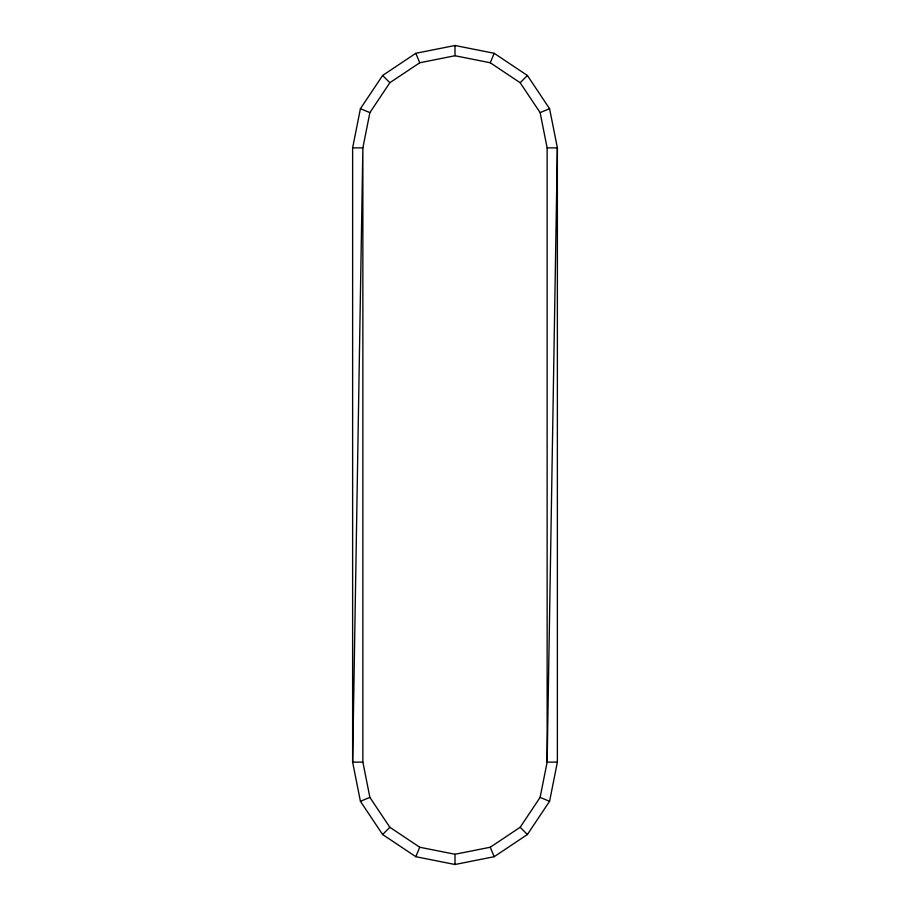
<?xml version="1.0" encoding="UTF-8"?>
<svg xmlns="http://www.w3.org/2000/svg" width="910" height="910" viewBox="0 0 910 910"><rect width="100%" height="100%" fill="white"/><g stroke="black" fill="none" stroke-linecap="round" stroke-linejoin="round"><path stroke-width="1.36" d="M352.625 147.875L360.417 108.7L382.61 75.484L415.825 53.292L455 45.5L494.175 53.292L527.39 75.484L549.583 108.7L557.375 147.875L557.375 762.125L549.583 801.301L527.39 834.515L494.175 856.708L455 864.5L415.825 856.708L382.61 834.515L360.417 801.301L352.625 762.125L352.625 147.875L362.863 147.875L369.881 112.612L389.844 82.719L419.738 62.756L455 55.737L490.262 62.756L520.156 82.719L540.119 112.612L547.137 147.875L547.137 762.125L540.119 797.387L520.156 827.281L490.262 847.244L455 854.262L419.738 847.244L389.844 827.281L369.881 797.387L362.863 762.125L362.863 147.875L352.625 762.125L362.863 762.125M490.262 62.756L494.175 53.292M415.825 856.708L419.738 847.244M520.156 82.719L527.39 75.484M382.61 834.515L389.844 827.281M540.119 112.612L549.583 108.7M360.417 801.301L369.881 797.387M547.137 147.875L557.375 147.875L547.137 762.125L557.375 762.125M360.417 108.7L369.881 112.612M540.119 797.387L549.583 801.301M382.61 75.484L389.844 82.719M520.156 827.281L527.39 834.515M415.825 53.292L419.738 62.756M490.262 847.244L494.175 856.708M455 45.5L455 55.737M455 854.262L455 864.5"/></g></svg>
